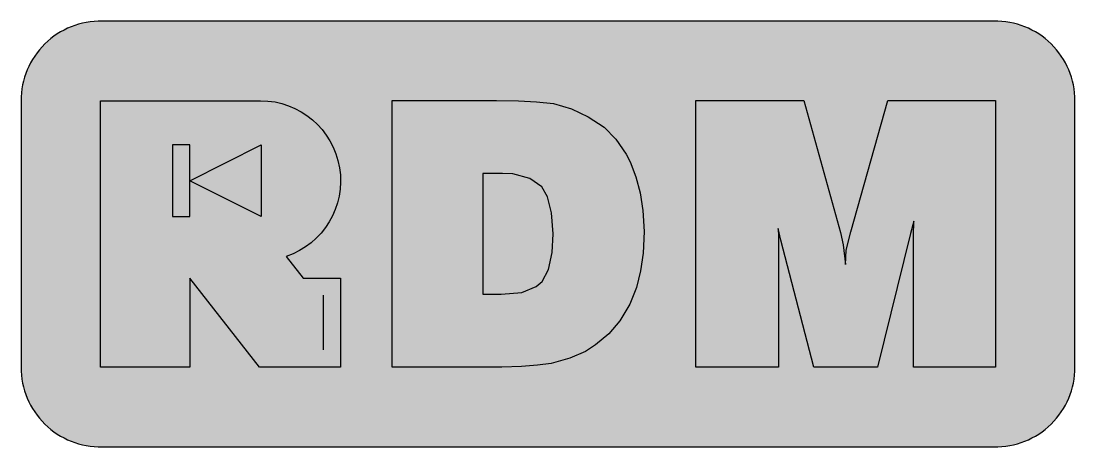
# Model space of a CAD drawing. Header units: millimetres. Extents: x 2963 to 4062, y 1247 to 1959.
# Drawn here: x 3322.69 to 3335.95, y 1323.4 to 1328.75 of the extents above; entities that cross this region are included whole.
import ezdxf

# ---------------------------------------------------------------- set-up
doc = ezdxf.new("R2010")
doc.units = ezdxf.units.MM
doc.layers.get('0').update_dxf_attribs({"color": 255})
doc.layers.add('texthatch', color=7, linetype='Continuous')

msp = doc.modelspace()

# ---------------------------------------------------------------- hatches: boundary and pattern name
h = msp.add_hatch(color=256)
h.set_gradient(color1=(255, 255, 255), color2=(255, 255, 0), tint=1, name='INVHEMISPHERICAL')
h.paths.add_polyline_path([(3323.712, 1328.75, 0.41937), (3322.694, 1327.75), (3322.694, 1324.4, 0.41937), (3323.712, 1323.4), (3334.934, 1323.4, 0.41937), (3335.952, 1324.4), (3335.952, 1327.75, 0.41937), (3334.934, 1328.75)])
at = {"true_color": 0x22346e}
h = msp.add_hatch(color=159, dxfattribs=at)
h.dxf.hatch_style = 1
h.paths.add_polyline_path([(3325.62, 1325.963, 1.057223), (3325.708, 1327.532), (3323.912, 1327.532), (3323.912, 1324.618), (3324.599, 1324.618), (3324.599, 1325.958), (3324.752, 1325.958), (3325.801, 1324.618), (3326.495, 1324.618), (3326.494, 1325.305), (3326.135, 1325.305)])
h.paths.add_polyline_path([(3325.713, 1326.296), (3324.816, 1326.745), (3324.816, 1326.296), (3324.599, 1326.296), (3324.599, 1327.195), (3324.816, 1327.195), (3324.816, 1326.745), (3325.713, 1327.195)], flags=16)
h.paths.add_polyline_path([(3330.281, 1325.622), (3330.316, 1325.848), (3330.326, 1326.076), (3330.316, 1326.319), (3330.283, 1326.542), (3330.228, 1326.744), (3330.175, 1326.877), (3330.065, 1327.073), (3329.925, 1327.238), (3329.755, 1327.371), (3329.74, 1327.381), (3329.544, 1327.471), (3329.381, 1327.511), (3329.206, 1327.536), (3328.976, 1327.551), (3328.775, 1327.553), (3327.568, 1327.553), (3327.568, 1324.595), (3328.602, 1324.595), (3328.873, 1324.598), (3329.091, 1324.61), (3329.241, 1324.625), (3329.454, 1324.671), (3329.672, 1324.736), (3329.679, 1324.738), (3329.85, 1324.856), (3329.998, 1325.014), (3330.125, 1325.207), (3330.143, 1325.237), (3330.223, 1325.419)])
h.paths.add_polyline_path([(3328.297, 1327.025), (3328.71, 1327.025), (3328.971, 1327.007), (3329.181, 1326.95), (3329.371, 1326.837), (3329.489, 1326.662), (3329.554, 1326.466), (3329.587, 1326.228), (3329.592, 1326.076), (3329.577, 1325.805), (3329.529, 1325.585), (3329.452, 1325.414), (3329.394, 1325.337), (3329.254, 1325.232), (3329.063, 1325.161), (3328.823, 1325.126), (3328.693, 1325.124), (3328.297, 1325.124)], flags=16)
h.paths.add_polyline_path([(3328.502, 1326.837), (3328.75, 1326.837), (3328.88, 1326.83), (3329.096, 1326.774), (3329.244, 1326.667), (3329.316, 1326.544), (3329.369, 1326.341), (3329.386, 1326.076), (3329.374, 1325.843), (3329.329, 1325.627), (3329.249, 1325.48), (3329.176, 1325.417), (3328.993, 1325.342), (3328.735, 1325.317), (3328.502, 1325.317)], flags=0)
h.paths.add_polyline_path([(3332.016, 1327.058), (3332.189, 1327.058), (3332.82, 1324.595), (3333.311, 1324.595), (3333.93, 1327.058), (3334.125, 1327.058), (3334.125, 1324.595), (3334.747, 1324.595), (3334.747, 1327.553), (3333.75, 1327.553), (3333.066, 1325.274), (3332.385, 1327.553), (3331.388, 1327.553), (3331.388, 1324.595), (3332.016, 1324.595)])
at = {"layer": 'texthatch', "true_color": 0xba8d14}
h = msp.add_hatch(color=42, dxfattribs=at)
h.dxf.hatch_style = 1
h.paths.add_polyline_path([(3324.816, 1325.522), (3325.695, 1324.4), (3326.713, 1324.4), (3326.713, 1325.522), (3326.241, 1325.522), (3326.03, 1325.793, 0.848947), (3325.708, 1327.75), (3323.694, 1327.75), (3323.694, 1324.4), (3324.816, 1324.4)])
h.paths.add_polyline_path([(3323.912, 1327.532), (3325.708, 1327.532, -1.057223), (3325.62, 1325.963), (3326.135, 1325.305), (3326.494, 1325.305), (3326.495, 1324.618), (3325.801, 1324.618), (3324.752, 1325.958), (3324.599, 1325.958), (3324.599, 1324.618), (3323.912, 1324.618)], flags=16)
h.paths.add_polyline_path([(3324.599, 1326.296), (3324.599, 1327.195), (3324.816, 1327.195), (3324.816, 1326.745), (3325.713, 1327.195), (3325.713, 1326.296), (3324.816, 1326.745), (3324.816, 1326.296)], flags=0)
h.paths.add_polyline_path([(3325.713, 1327.195), (3324.816, 1326.745), (3325.713, 1326.296)], flags=0)
h.paths.add_polyline_path([(3324.816, 1327.195), (3324.599, 1327.195), (3324.599, 1326.296), (3324.816, 1326.296)], flags=0)
h.paths.add_polyline_path([(3330.516, 1326.369), (3330.483, 1326.592), (3330.428, 1326.795), (3330.356, 1326.982), (3330.306, 1327.08), (3330.178, 1327.265), (3330.028, 1327.416), (3329.829, 1327.549), (3329.619, 1327.649), (3329.392, 1327.713), (3329.179, 1327.736), (3328.951, 1327.749), (3328.675, 1327.754), (3327.363, 1327.754), (3327.363, 1324.4), (3328.48, 1324.4), (3328.743, 1324.403), (3328.991, 1324.41), (3329.191, 1324.425), (3329.361, 1324.447), (3329.599, 1324.513), (3329.795, 1324.6), (3329.922, 1324.681), (3330.088, 1324.821), (3330.228, 1324.986), (3330.354, 1325.194), (3330.436, 1325.404), (3330.488, 1325.612), (3330.521, 1325.835), (3330.532, 1326.107)])
h.paths.add_polyline_path([(3327.568, 1327.553), (3328.775, 1327.553), (3328.976, 1327.551), (3329.206, 1327.536), (3329.381, 1327.511), (3329.544, 1327.471), (3329.74, 1327.381), (3329.755, 1327.371), (3329.925, 1327.238), (3330.065, 1327.073), (3330.175, 1326.877), (3330.228, 1326.744), (3330.283, 1326.542), (3330.316, 1326.319), (3330.326, 1326.076), (3330.316, 1325.848), (3330.281, 1325.622), (3330.223, 1325.419), (3330.143, 1325.237), (3330.125, 1325.207), (3329.998, 1325.014), (3329.85, 1324.856), (3329.679, 1324.738), (3329.454, 1324.671), (3329.241, 1324.625), (3329.091, 1324.61), (3328.873, 1324.598), (3328.602, 1324.595), (3327.568, 1324.595)], flags=16)
h.paths.add_polyline_path([(3328.297, 1327.025), (3328.71, 1327.025), (3328.971, 1327.007), (3329.181, 1326.95), (3329.371, 1326.837), (3329.489, 1326.662), (3329.554, 1326.466), (3329.587, 1326.228), (3329.592, 1326.076), (3329.577, 1325.805), (3329.529, 1325.585), (3329.452, 1325.414), (3329.394, 1325.337), (3329.254, 1325.232), (3329.063, 1325.161), (3328.823, 1325.126), (3328.693, 1325.124), (3328.297, 1325.124)], flags=0)
h.paths.add_polyline_path([(3328.502, 1326.837), (3328.75, 1326.837), (3328.88, 1326.83), (3329.096, 1326.774), (3329.244, 1326.667), (3329.316, 1326.544), (3329.369, 1326.341), (3329.386, 1326.076), (3329.374, 1325.843), (3329.329, 1325.627), (3329.249, 1325.48), (3329.176, 1325.417), (3328.993, 1325.342), (3328.735, 1325.317), (3328.502, 1325.317)], flags=0)
h.paths.add_polyline_path([(3332.222, 1326.043), (3332.217, 1326.143), (3332.252, 1325.996), (3332.668, 1324.4), (3333.469, 1324.4), (3333.882, 1326.081), (3333.925, 1326.236), (3333.92, 1326.053), (3333.92, 1324.4), (3334.952, 1324.4), (3334.952, 1327.754), (3333.599, 1327.754), (3333.131, 1326.101), (3333.074, 1325.874), (3333.065, 1325.69), (3333.036, 1325.94), (3333.001, 1326.093), (3332.54, 1327.754), (3331.182, 1327.754), (3331.182, 1324.4), (3332.222, 1324.4)])
h.paths.add_polyline_path([(3331.388, 1327.553), (3332.385, 1327.553), (3333.066, 1325.274), (3333.75, 1327.553), (3334.747, 1327.553), (3334.747, 1324.595), (3334.125, 1324.595), (3334.125, 1327.058), (3333.93, 1327.058), (3333.311, 1324.595), (3332.82, 1324.595), (3332.189, 1327.058), (3332.016, 1327.058), (3332.016, 1324.595), (3331.388, 1324.595)], flags=16)
h = msp.add_hatch(color=42, dxfattribs=at)
h.dxf.hatch_style = 1
h.paths.add_polyline_path([(3329.489, 1326.662), (3329.371, 1326.837), (3329.181, 1326.95), (3328.971, 1327.007), (3328.71, 1327.025), (3328.297, 1327.025), (3328.297, 1325.124), (3328.693, 1325.124), (3328.823, 1325.126), (3329.063, 1325.161), (3329.254, 1325.232), (3329.394, 1325.337), (3329.452, 1325.414), (3329.529, 1325.585), (3329.577, 1325.805), (3329.592, 1326.076), (3329.587, 1326.228), (3329.554, 1326.466)])
h.paths.add_polyline_path([(3329.369, 1326.341), (3329.386, 1326.076), (3329.374, 1325.843), (3329.329, 1325.627), (3329.249, 1325.48), (3329.176, 1325.417), (3328.993, 1325.342), (3328.735, 1325.317), (3328.502, 1325.317), (3328.502, 1326.837), (3328.75, 1326.837), (3328.88, 1326.83), (3329.096, 1326.774), (3329.244, 1326.667), (3329.316, 1326.544)], flags=16)
h.paths.add_polyline_path([(3325.713, 1327.195), (3324.816, 1326.745), (3325.713, 1326.296)])
h.paths.add_polyline_path([(3324.816, 1327.195), (3324.599, 1327.195), (3324.599, 1326.296), (3324.816, 1326.296)])

# ---------------------------------------------------------------- linework, layer by layer
msp.add_line((3326.713, 1325.522), (3326.713, 1324.4))
msp.add_lwpolyline([(3323.712, 1328.75, 0.41937), (3322.694, 1327.75), (3322.694, 1324.4, 0.41937), (3323.712, 1323.4), (3334.934, 1323.4, 0.41937), (3335.952, 1324.4), (3335.952, 1327.75, 0.41937), (3334.934, 1328.75)], format="xyb", close=True)
at = {"color": 42, "true_color": 0xba8d14}
msp.add_lwpolyline([(3326.713, 1324.4), (3325.695, 1324.4), (3324.816, 1325.522), (3324.816, 1324.4), (3323.694, 1324.4), (3323.694, 1327.75), (3325.708, 1327.75, -0.848947), (3326.03, 1325.793), (3326.241, 1325.522), (3326.713, 1325.522)], format="xyb", dxfattribs=at)
for points in [[(3330.521, 1325.835), (3330.488, 1325.612), (3330.436, 1325.404), (3330.354, 1325.194), (3330.228, 1324.986), (3330.088, 1324.821), (3329.922, 1324.681), (3329.795, 1324.6), (3329.599, 1324.513), (3329.361, 1324.447), (3329.191, 1324.425), (3328.991, 1324.41), (3328.743, 1324.403), (3328.48, 1324.4), (3327.363, 1324.4), (3327.363, 1327.754), (3328.675, 1327.754), (3328.951, 1327.749), (3329.179, 1327.736), (3329.392, 1327.713), (3329.619, 1327.649), (3329.829, 1327.549), (3330.028, 1327.416), (3330.178, 1327.265), (3330.306, 1327.08), (3330.356, 1326.982), (3330.428, 1326.795), (3330.483, 1326.592), (3330.516, 1326.369), (3330.532, 1326.107)], [(3331.182, 1327.754), (3332.54, 1327.754), (3333.001, 1326.093), (3333.036, 1325.94), (3333.065, 1325.69), (3333.074, 1325.874), (3333.131, 1326.101), (3333.599, 1327.754), (3334.952, 1327.754), (3334.952, 1324.4), (3333.92, 1324.4), (3333.92, 1326.053), (3333.925, 1326.236), (3333.882, 1326.081), (3333.469, 1324.4), (3332.668, 1324.4), (3332.252, 1325.996), (3332.217, 1326.143), (3332.222, 1326.043), (3332.222, 1324.4), (3331.182, 1324.4)], [(3325.713, 1327.195), (3325.713, 1326.296), (3324.816, 1326.745)], [(3329.369, 1326.341), (3329.316, 1326.544), (3329.244, 1326.667), (3329.096, 1326.774), (3328.88, 1326.83), (3328.75, 1326.837), (3328.502, 1326.837), (3328.502, 1325.317), (3328.735, 1325.317), (3328.993, 1325.342), (3329.176, 1325.417), (3329.249, 1325.48), (3329.329, 1325.627), (3329.374, 1325.843), (3329.386, 1326.076)]]:
    msp.add_lwpolyline(points, close=True, dxfattribs=at)
for points in [[(3324.599, 1327.195), (3324.599, 1326.296), (3324.816, 1326.296), (3324.816, 1327.195), (3324.599, 1327.195)], [(3326.494, 1325.305), (3326.495, 1324.618)]]:
    msp.add_lwpolyline(points, dxfattribs=at)

doc.saveas('drawing.dxf')
